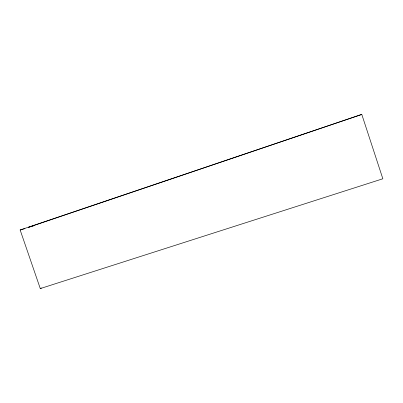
<?xml version="1.0" encoding="UTF-8"?>
<svg xmlns="http://www.w3.org/2000/svg" width="403" height="403" viewBox="0 0 403 403"><rect width="100%" height="100%" fill="white"/><g stroke="black" fill="none" stroke-linecap="round" stroke-linejoin="round"><path stroke-width="0.6" d="M361.788 114.422L20.15 229.982L40.285 288.578L382.85 178.776L361.788 114.422L28.437 227.327L33.882 225.771M40.285 288.578L41.388 287.984M20.15 229.982L24.981 228.602"/></g></svg>
